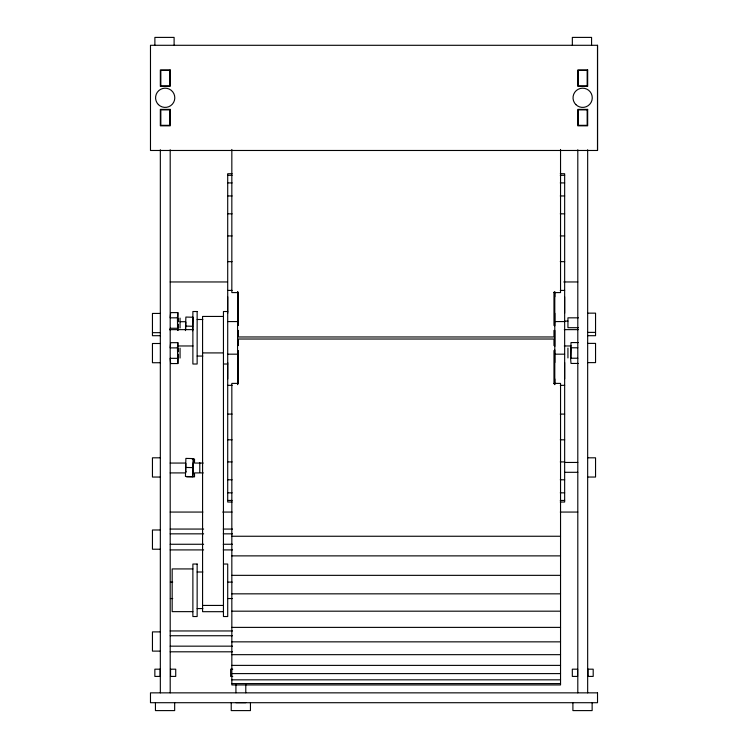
<?xml version="1.0" encoding="UTF-8"?>
<svg xmlns="http://www.w3.org/2000/svg" width="748" height="748" viewBox="0 0 748 748"><rect width="100%" height="100%" fill="white"/><g stroke="black" fill="none" stroke-linecap="round" stroke-linejoin="round"><path stroke-width="1.12" d="M227.71 378.965L227.71 362.537M227.71 313.225L227.71 296.788M237.565 384.659L237.565 378.965M237.574 296.788L237.574 292.309M554.782 384.668L554.782 378.974M554.782 362.537L554.782 349.924M554.782 346.483L554.782 330.429M554.782 325.848L554.782 313.234M554.782 296.797L554.782 292.318M564.647 378.974L564.647 362.537M564.647 313.234L564.647 296.797M597.521 150.479L597.521 45.291L150.479 45.291L150.479 150.479L597.521 150.479L597.521 45.291M178.071 325.1C177.482 334.627 177.566 310.953 178.08 321.331M178.071 355.16C177.482 364.687 177.566 341.013 178.08 351.392M185.448 330.607L185.878 317.059L193.106 317.236L192.675 330.784M193.106 476.654L185.448 476.476L185.878 458.402L193.106 458.58L192.675 476.654L193.321 472.138M185.859 322.079L185.663 329.896M185.859 463.423L185.785 472.353L185.906 471.464M177.426 317.835L177.856 312.617L170.638 312.617L170.198 317.835L177.426 317.835L177.594 330.364M178.118 330.364L178.295 324.791M177.426 347.895L177.856 342.678L170.638 342.678L170.198 347.895L177.426 347.895L177.856 363.556L170.638 363.556L170.198 358.329L177.426 358.329M177.856 363.556L178.295 354.851M578.232 363.444L571.014 363.444L570.574 358.227L571.014 342.565L578.232 342.565M193.124 471.633L193.003 472.521L193.208 462.713M232.095 173.723L227.71 173.723L227.71 502.03L232.095 502.03M560.271 173.723L564.656 173.723L564.656 502.03L560.271 502.03M227.71 175.303L232.095 175.303M560.271 175.303L564.656 175.303M227.71 182.914L232.095 182.914M560.271 182.914L564.656 182.914M227.71 195.957L232.095 195.957M560.271 195.957L564.656 195.957M227.71 213.834L232.095 213.834M560.271 213.834L564.656 213.834M227.71 235.938L232.095 235.938M560.271 235.938L564.656 235.938M227.71 261.66L232.095 261.66M560.271 261.66L564.656 261.66M170.198 281.959L227.429 281.959M563.786 281.959L577.802 281.959M227.71 290.411L232.095 290.411M560.271 290.411L564.656 290.411M238.406 292.59L231.833 292.59L231.833 149.45M553.969 292.59L560.542 292.59L560.542 149.45M227.71 311.523L223.446 311.523L223.446 616.53L227.71 616.53L227.71 564.039L223.446 564.039M587.666 313.15L595.548 313.15L595.548 335.702L587.666 335.702M160.334 313.431L152.452 313.431L152.452 335.702L160.334 335.702M223.446 316.441L202.577 316.441L202.577 611.686L223.446 611.686M578.382 317.835L567.938 317.835L567.938 327.699L578.382 327.699M197.145 319.49L202.867 319.49M564.656 321.107L567.938 321.107M227.71 321.575L237.574 321.575M554.792 321.575L564.656 321.575M180.062 321.715L185.541 321.715M177.426 328.269L170.198 328.269L170.376 330.364M169.674 329.634L193.031 329.634M564.31 329.634L578.326 329.634M587.666 332.383L595.548 332.383M152.452 332.664L160.334 332.664M160.334 343.5L152.452 343.5L152.452 362.733L160.334 362.733M587.666 343.388L595.548 343.388L595.548 362.621L587.666 362.621M177.856 345.969L193.031 345.969M564.31 345.969L571.313 345.969M570.574 347.792L577.802 347.792M202.577 352.916L223.446 352.916M227.71 354.178L237.574 354.178M554.792 354.178L564.656 354.178M197.145 356.057L202.867 356.057M570.574 358.227L577.802 358.227M223.446 364.014L227.71 364.014M238.406 383.397L231.833 383.397L231.833 684.953L560.542 684.953L560.542 383.397L553.969 383.397M227.71 385.342L232.095 385.342M560.271 385.342L564.656 385.342M227.71 414.093L232.095 414.093M560.271 414.093L564.656 414.093M227.71 439.815L232.095 439.815M560.271 439.815L564.656 439.815M160.334 457.813L152.452 457.813L152.452 477.046L160.334 477.046M587.666 457.813L595.548 457.813L595.548 477.046L587.666 477.046M192.273 459.113L194.527 459.113L194.527 463.059L203.232 463.059M227.71 461.918L232.095 461.918M560.271 461.918L564.656 461.918M564.656 462.451L577.802 462.451M170.198 463.059L185.541 463.059M564.656 472.306L577.802 472.306M170.198 472.914L185.541 472.914M203.288 472.914L194.527 472.914L194.527 476.859L186.635 476.859M227.71 479.795L232.095 479.795M560.271 479.795L564.656 479.795M227.71 492.839L232.095 492.839M560.271 492.839L564.656 492.839M227.71 500.449L232.095 500.449M560.271 500.449L564.656 500.449M170.198 512.062L202.904 512.062M222.754 512.062L232.095 512.062M560.28 512.062L577.802 512.062M170.198 529.06L203.643 529.06M223.259 529.06L232.478 529.06M160.334 529.986L152.452 529.986L152.452 549.219L160.334 549.219M170.198 533.838L203.643 533.838M223.259 533.838L232.478 533.838M231.833 536.251L560.542 536.251M170.198 544.264L203.643 544.264M223.259 544.264L232.478 544.264M170.198 549.911L203.643 549.911M223.259 549.911L232.478 549.911M231.833 555.876L560.542 555.876M192.881 568.929L172.171 568.929L172.171 611.64L192.881 611.64M197.145 572.005L202.867 572.005M231.833 575.343L560.542 575.343M170.404 582.103L172.732 582.103M227.551 582.103L232.217 582.103M231.833 593.837L560.542 593.837M170.404 598.54L172.732 598.54M227.551 598.54L232.217 598.54M202.577 605.431L223.446 605.431M197.145 608.573L202.867 608.573M231.833 611.181L560.542 611.181M231.833 627.385L560.542 627.385M170.198 630.957L232.478 630.957M160.334 631.892L152.452 631.892L152.452 651.115L160.334 651.115M170.198 635.735L232.478 635.735M231.833 641.849L560.542 641.849M170.198 646.16L232.478 646.16M170.198 651.807L232.478 651.807M231.833 654.668L560.542 654.668M231.833 665.383L560.542 665.383M170.451 669.18L175.724 669.18L175.724 676.416L170.451 676.416M232.74 669.18L230.636 669.18L230.636 676.416L232.74 676.416M587.919 669.18L593.192 669.18L593.192 676.416L587.919 676.416M231.833 673.602L560.542 673.602M231.833 679.829L560.542 679.829M231.833 683.588L560.542 683.588M235.929 702.662L245.793 702.662M185.448 326.091L192.675 326.268M185.448 467.435L192.675 467.612M571.051 348.147L571.033 357.918M177.856 312.617L178.295 321.313M177.856 342.678L178.295 351.373M592.135 702.709L592.135 710.6L572.903 710.6L572.903 702.709M591.575 45.291L591.575 37.4L572.342 37.4L572.342 45.291M588.022 669.18L588.022 676.416M587.666 149.75L587.666 692.854M577.802 149.75L577.802 692.854M567.938 348.072L567.938 357.937M554.792 291.561L554.792 384.192M553.969 292.178L553.969 325.455M553.969 330.392L553.969 336.965L238.406 336.965L238.406 330.392M553.969 345.595L553.969 339.022L238.406 339.022L238.406 345.595M553.969 350.531L553.969 383.752M250.449 702.709L250.449 710.6L231.226 710.6L231.226 702.709M245.793 684.644L245.793 692.798M238.406 292.178L238.406 325.455M238.406 350.531L238.406 383.752M237.574 291.561L237.574 384.192M235.929 684.644L235.929 692.798M199.781 462.666L199.781 472.362M193.536 458.58L193.536 463.106M180.062 318.115L180.062 327.979M180.062 348.185L180.062 358.049M174.667 702.709L174.667 710.6L155.444 710.6L155.444 702.709M174.106 45.291L174.106 37.4L154.883 37.4L154.883 45.291M170.563 669.18L170.563 676.416M170.198 149.75L170.198 692.854M160.334 149.75L160.334 692.854M170.198 69.938L160.334 69.938L160.334 86.375L170.198 86.375L170.198 69.938M587.666 69.938L577.802 69.938L577.802 86.375L587.666 86.375L587.666 69.938M169.703 70.434L160.829 70.434L160.829 85.889L169.703 85.889L169.703 70.434M587.171 70.434L578.298 70.434L578.298 85.889L587.171 85.889L587.171 70.434M170.198 109.386L160.334 109.386L160.334 125.823L170.198 125.823L170.198 109.386M587.666 109.386L577.802 109.386L577.802 125.823L587.666 125.823L587.666 109.386M169.703 109.881L160.829 109.881L160.829 125.327L169.703 125.327L169.703 109.881M587.171 109.881L578.298 109.881L578.298 125.327L587.171 125.327L587.171 109.881M197.145 311.523L192.881 311.523L192.881 364.014L197.145 364.014L197.145 311.523M197.145 564.039L192.881 564.039L192.881 616.53L197.145 616.53L197.145 564.039M160.128 669.18L154.855 669.18L154.855 676.416L160.128 676.416L160.128 669.18M577.587 669.18L572.314 669.18L572.314 676.416L577.587 676.416L577.587 669.18M597.521 692.854L150.479 692.854L150.479 702.709L597.521 702.709L597.521 692.854M575.848 104.589A9.612 9.612 0 0 0 591.939 100.279A9.612 9.612 0 0 0 580.158 88.507A9.612 9.612 0 0 0 575.848 104.589M158.389 104.589A9.612 9.612 0 0 0 174.471 100.279A9.612 9.612 0 0 0 162.699 88.507A9.612 9.612 0 0 0 158.389 104.589"/></g></svg>
